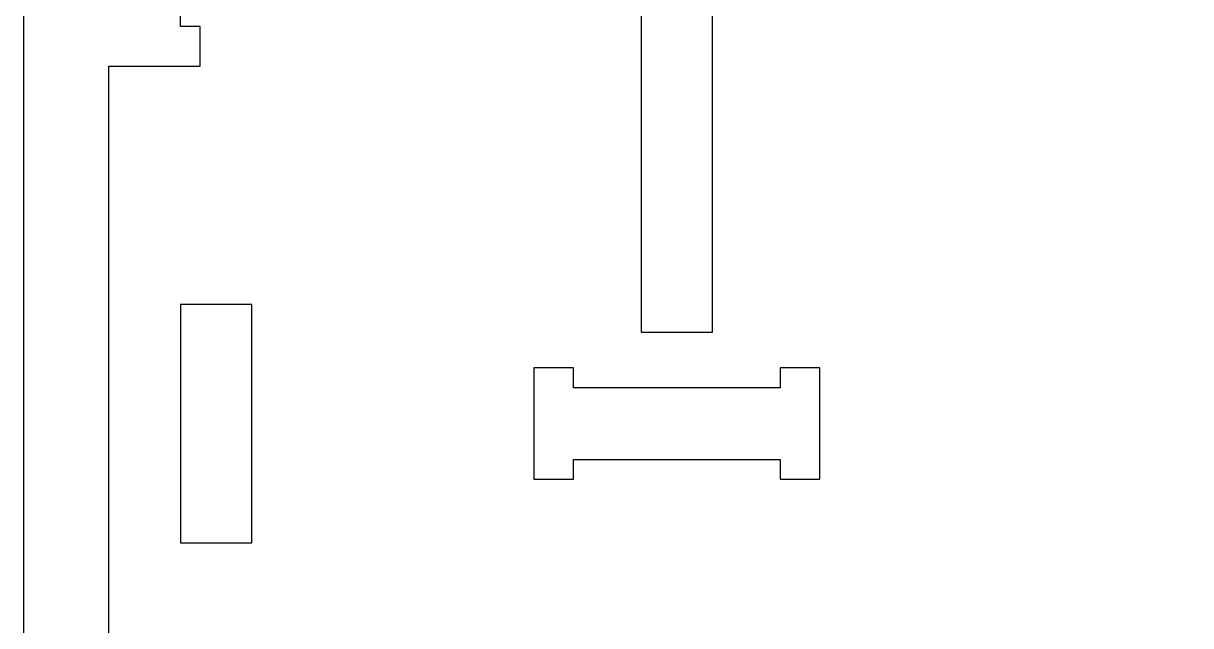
# Model space of a CAD drawing. Extents: x -3500 to 300, y -1049 to 1500.
# Drawn here: x -3500 to -3206.1, y -886.6 to -735 of the extents above; entities that cross this region are included whole.
import ezdxf

# ---------------------------------------------------------------- set-up
doc = ezdxf.new("R2010")
doc.units = 0
for name, color, linetype in [('CUTS', 7, 'CONTINUOUS'), ('OUTLINES', 7, 'CONTINUOUS'), ('SHEETS', 7, 'CONTINUOUS')]:
    doc.layers.add(name, color=color, linetype=linetype)

msp = doc.modelspace()

# ---------------------------------------------------------------- linework, layer by layer
at = {"layer": 'CUTS', "color": 4}
for points in [[(-3326.45, -677.73), (-3344.45, -677.73), (-3344.45, -812.73), (-3326.45, -812.73)], [(-3460.45, -805.73), (-3460.45, -865.73), (-3442.45, -865.73), (-3442.45, -805.73)], [(-3309.45, -844.73), (-3309.45, -849.73), (-3299.45, -849.73), (-3299.45, -821.73), (-3309.45, -821.73), (-3309.45, -826.73), (-3361.45, -826.73), (-3361.45, -821.73), (-3371.45, -821.73), (-3371.45, -849.73), (-3361.45, -849.73), (-3361.45, -844.73)]]:
    msp.add_lwpolyline(points, close=True, dxfattribs=at)
at = {"layer": 'OUTLINES', "color": 5}
msp.add_lwpolyline([(-3185.45, -960.73), (-3294.45, -960.73), (-3294.45, -934.73), (-3289.45, -934.73), (-3289.45, -924.73), (-3381.45, -924.73), (-3381.45, -934.73), (-3376.45, -934.73), (-3376.45, -978.73), (-3406.45, -978.73), (-3406.45, -955.73), (-3416.45, -955.73), (-3416.45, -960.73), (-3460.45, -960.73), (-3460.45, -935.73), (-3455.45, -935.73), (-3455.45, -925.73), (-3478.45, -925.73), (-3478.45, -745.73), (-3455.45, -745.73), (-3455.45, -735.73), (-3460.45, -735.73), (-3460.45, -635.73)], dxfattribs=at)
at = {"layer": 'SHEETS', "color": 1}
msp.add_lwpolyline([(-3500, -1000), (-2300, -1000), (-2300, 1500), (-3500, 1500)], close=True, dxfattribs=at)

doc.saveas('drawing.dxf')
